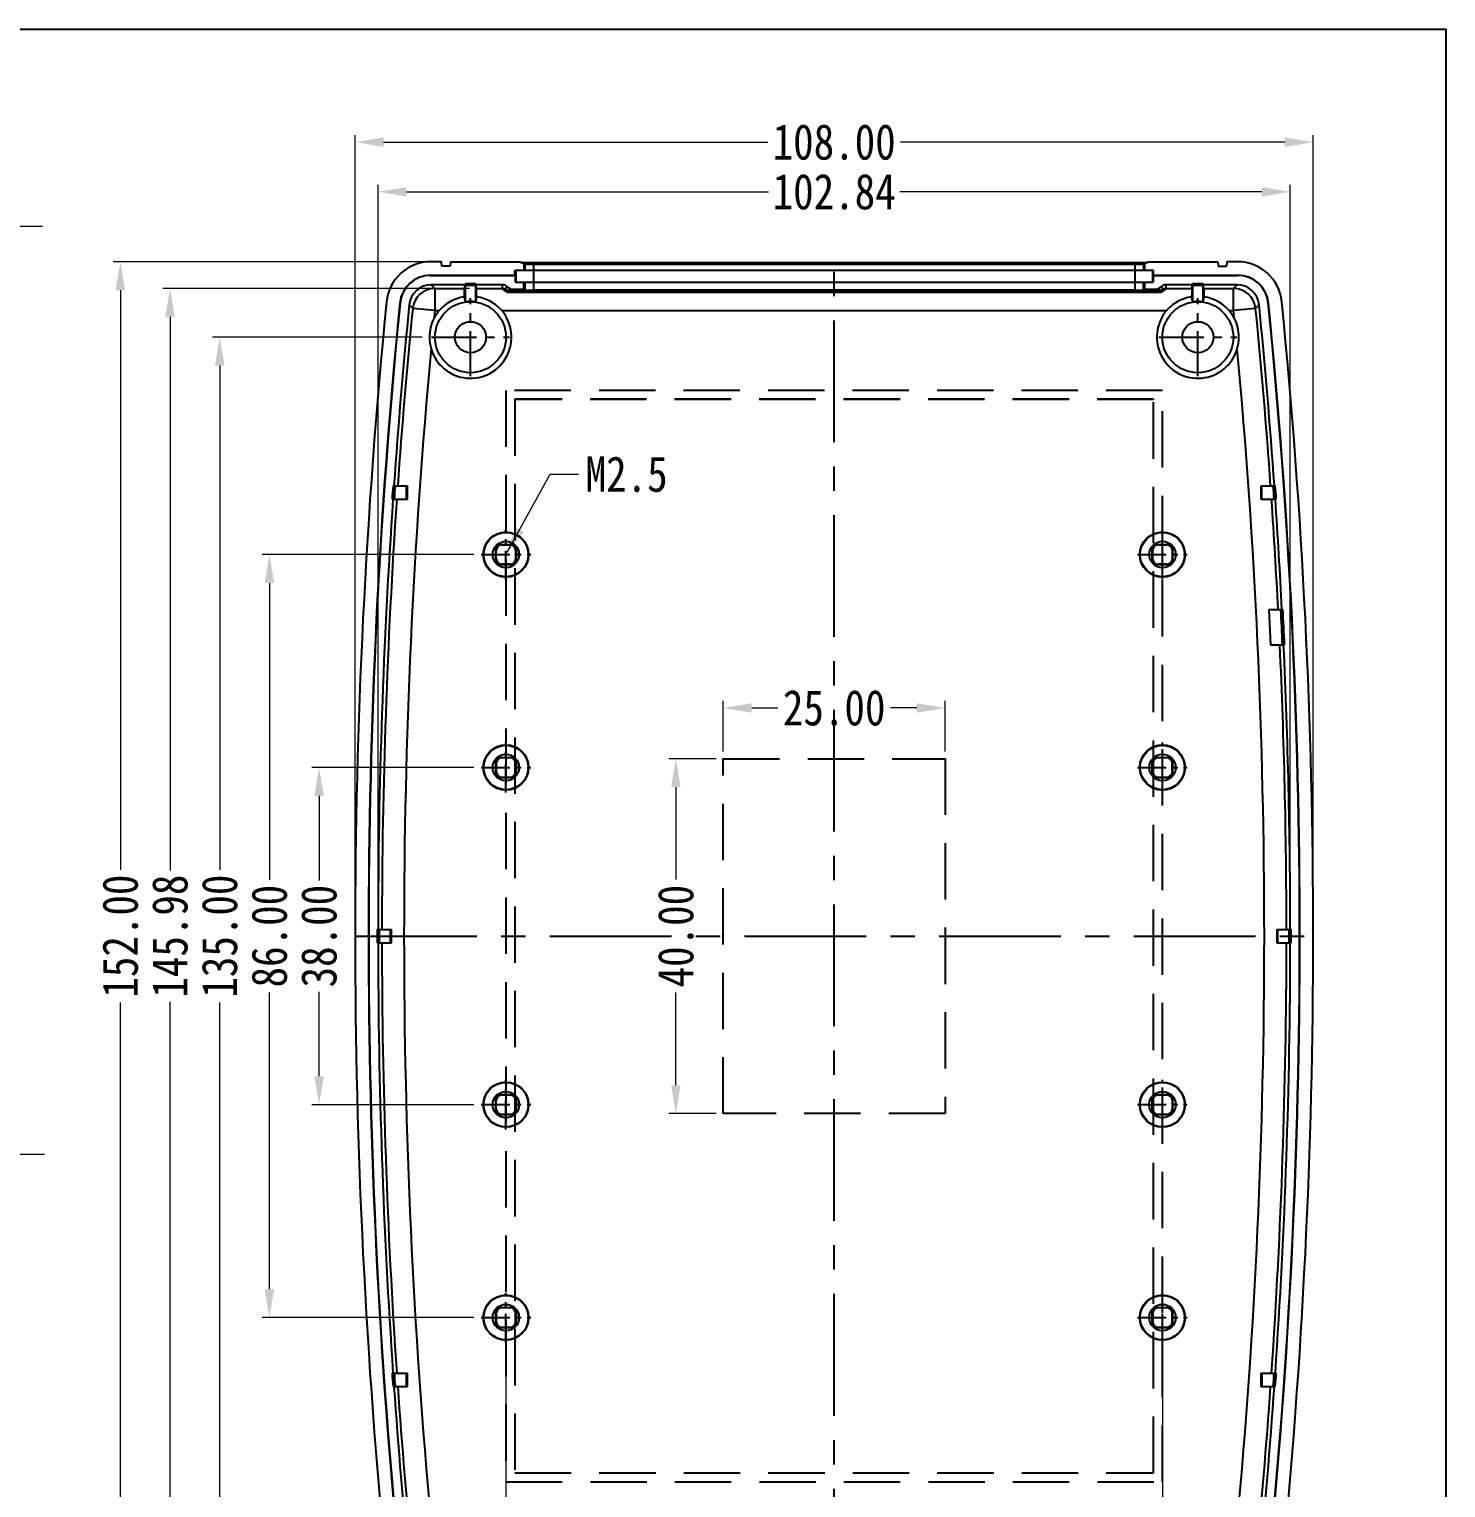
# Model space of a CAD drawing. Header units: millimetres. Extents: x -25 to 741, y -3272 to -3021.
# Drawn here: x 581 to 740.7, y -3185.2 to -3020.8 of the extents above; entities that cross this region are included whole.
import ezdxf

# ---------------------------------------------------------------- set-up
doc = ezdxf.new("R2010")
doc.units = ezdxf.units.MM
doc.linetypes.add('CENTER', pattern=[50.8, 31.75, -6.35, 6.35, -6.35])
doc.linetypes.add('HIDDEN', pattern=[9.525, 6.35, -3.175])
doc.layers.add('dim', color=3, linetype='Continuous', lineweight=9)
doc.styles.add('FFS', font='SIMFANG.TTF', dxfattribs={"width": 0.85})
doc.dimstyles.new('YanXiu', dxfattribs={"dimtxt": 2.5, "dimasz": 2.2, "dimexe": 1, "dimexo": 0.6, "dimgap": 0.66, "dimtad": 0, "dimzin": 1, "dimdsep": 46, "dimtxsty": 'FFS', "dimcen": 0, "dimclrd": 256, "dimclre": 131, "dimclrt": 42, "dimazin": 0, "dimtfac": 1, "dimtofl": 0, "dimtmove": 0, "dimatfit": 3, "dimfxl": 0, "dimlwd": 5, "dimlwe": 5, "dimarcsym": 0})

# ---------------------------------------------------------------- blocks, each defined once
blk = doc.blocks.new('*u4')
at = {"layer": 'Defpoints', "color": 2}
blk.add_lwpolyline([(-135.77, 94.94), (135.77, 94.94), (135.77, -94.94), (-135.77, -94.94)], close=True, dxfattribs=at)
blk = doc.blocks.new('*D34')
at = {"layer": 'Defpoints', "color": 0}
for p in [(96.57, 166.75), (91.22, 126.75), (96.57, 126.75)]:
    blk.add_point(p, dxfattribs=at)
at = {"layer": 'dim', "color": 131, "lineweight": 5}
for p, q in [((95.77, 166.75), (90.42, 166.75)), ((95.77, 126.75), (90.42, 126.75))]:
    blk.add_line(p, q, dxfattribs=at)
at = {"layer": 'dim', "lineweight": 5}
for p, q in [((91.22, 163.55), (91.22, 153.12)), ((91.22, 129.95), (91.22, 140.39))]:
    blk.add_line(p, q, dxfattribs=at)
at = {"layer": 'dim'}
for points in [[(90.68, 163.55), (91.75, 163.55), (91.22, 166.75)], [(90.68, 129.95), (91.75, 129.95), (91.22, 126.75)]]:
    blk.add_solid(points, dxfattribs=at)
at = {"layer": 'dim', "color": 42, "insert": (91.22, 146.75), "char_height": 4, "attachment_point": 5, "rotation": 90, "style": 'FFS'}
blk.add_mtext('40.00', dxfattribs=at)
blk = doc.blocks.new('*D35')
at = {"layer": 'Defpoints', "color": 0}
for p in [(121.57, 172.47), (96.57, 166.75), (121.57, 166.75)]:
    blk.add_point(p, dxfattribs=at)
at = {"layer": 'dim', "color": 131, "lineweight": 5}
for p, q in [((96.57, 167.55), (96.57, 173.27)), ((121.57, 167.55), (121.57, 173.27))]:
    blk.add_line(p, q, dxfattribs=at)
at = {"layer": 'dim', "lineweight": 5}
for p, q in [((99.77, 172.47), (102.71, 172.47)), ((118.37, 172.47), (115.43, 172.47))]:
    blk.add_line(p, q, dxfattribs=at)
at = {"layer": 'dim'}
for points in [[(99.77, 173.01), (99.77, 171.94), (96.57, 172.47)], [(118.37, 173.01), (118.37, 171.94), (121.57, 172.47)]]:
    blk.add_solid(points, dxfattribs=at)
at = {"layer": 'dim', "color": 42, "insert": (109.07, 172.47), "char_height": 4, "attachment_point": 5, "style": 'FFS'}
blk.add_mtext('25.00', dxfattribs=at)
blk = doc.blocks.new('*D26')
at = {"layer": 'Defpoints', "color": 0}
for p in [(69.26, 165.75), (51, 127.75), (69.26, 127.75)]:
    blk.add_point(p, dxfattribs=at)
at = {"layer": 'dim', "color": 131, "lineweight": 5}
for p, q in [((68.46, 165.75), (50.2, 165.75)), ((68.46, 127.75), (50.2, 127.75))]:
    blk.add_line(p, q, dxfattribs=at)
at = {"layer": 'dim', "lineweight": 5}
for p, q in [((51, 162.55), (51, 153.02)), ((51, 130.95), (51, 140.49))]:
    blk.add_line(p, q, dxfattribs=at)
at = {"layer": 'dim'}
for points in [[(50.47, 162.55), (51.54, 162.55), (51, 165.75)], [(50.47, 130.95), (51.54, 130.95), (51, 127.75)]]:
    blk.add_solid(points, dxfattribs=at)
at = {"layer": 'dim', "color": 42, "insert": (51, 146.75), "char_height": 4, "attachment_point": 5, "rotation": 90, "style": 'FFS'}
blk.add_mtext('38.00', dxfattribs=at)
blk = doc.blocks.new('*D27')
at = {"layer": 'Defpoints', "color": 0}
for p in [(69.26, 189.75), (45.4, 103.75), (69.26, 103.75)]:
    blk.add_point(p, dxfattribs=at)
at = {"layer": 'dim', "color": 131, "lineweight": 5}
for p, q in [((68.46, 189.75), (44.6, 189.75)), ((68.46, 103.75), (44.6, 103.75))]:
    blk.add_line(p, q, dxfattribs=at)
at = {"layer": 'dim', "lineweight": 5}
for p, q in [((45.4, 186.55), (45.4, 153.1)), ((45.4, 106.95), (45.4, 140.41))]:
    blk.add_line(p, q, dxfattribs=at)
at = {"layer": 'dim'}
for points in [[(44.87, 186.55), (45.94, 186.55), (45.4, 189.75)], [(44.87, 106.95), (45.94, 106.95), (45.4, 103.75)]]:
    blk.add_solid(points, dxfattribs=at)
at = {"layer": 'dim', "color": 42, "insert": (45.4, 146.75), "char_height": 4, "attachment_point": 5, "rotation": 90, "style": 'FFS'}
blk.add_mtext('86.00', dxfattribs=at)
blk = doc.blocks.new('*D28')
at = {"layer": 'Defpoints', "color": 0}
for p in [(63.44, 214.25), (39.8, 79.25), (63.67, 79.25)]:
    blk.add_point(p, dxfattribs=at)
at = {"layer": 'dim', "color": 131, "lineweight": 5}
for p, q in [((62.64, 214.25), (39, 214.25)), ((62.87, 79.25), (39, 79.25))]:
    blk.add_line(p, q, dxfattribs=at)
at = {"layer": 'dim', "lineweight": 5}
for p, q in [((39.8, 211.05), (39.8, 154.24)), ((39.8, 82.45), (39.8, 139.27))]:
    blk.add_line(p, q, dxfattribs=at)
at = {"layer": 'dim'}
for points in [[(39.27, 211.05), (40.34, 211.05), (39.8, 214.25)], [(39.27, 82.45), (40.34, 82.45), (39.8, 79.25)]]:
    blk.add_solid(points, dxfattribs=at)
at = {"layer": 'dim', "color": 42, "insert": (39.8, 146.75), "char_height": 4, "attachment_point": 5, "rotation": 90, "style": 'FFS'}
blk.add_mtext('135.00', dxfattribs=at)
blk = doc.blocks.new('*D7')
at = {"layer": 'Defpoints', "color": 0}
for p in [(68.75, 219.75), (34.2, 73.76), (68.75, 73.76)]:
    blk.add_point(p, dxfattribs=at)
at = {"layer": 'dim', "color": 131, "lineweight": 5}
for p, q in [((67.95, 219.75), (33.4, 219.75)), ((67.95, 73.76), (33.4, 73.76))]:
    blk.add_line(p, q, dxfattribs=at)
at = {"layer": 'dim', "lineweight": 5}
for p, q in [((34.2, 216.55), (34.2, 154.15)), ((34.2, 76.96), (34.2, 139.36))]:
    blk.add_line(p, q, dxfattribs=at)
at = {"layer": 'dim'}
for points in [[(33.67, 216.55), (34.74, 216.55), (34.2, 219.75)], [(33.67, 76.96), (34.74, 76.96), (34.2, 73.76)]]:
    blk.add_solid(points, dxfattribs=at)
at = {"layer": 'dim', "color": 42, "insert": (34.2, 146.75), "char_height": 4, "attachment_point": 5, "rotation": 90, "style": 'FFS'}
blk.add_mtext('145.98', dxfattribs=at)
blk = doc.blocks.new('*D29')
at = {"layer": 'Defpoints', "color": 0}
for p in [(64.82, 222.75), (28.6, 70.75), (64.82, 70.75)]:
    blk.add_point(p, dxfattribs=at)
at = {"layer": 'dim', "color": 131, "lineweight": 5}
for p, q in [((64.02, 222.75), (27.8, 222.75)), ((64.02, 70.75), (27.8, 70.75))]:
    blk.add_line(p, q, dxfattribs=at)
at = {"layer": 'dim', "lineweight": 5}
for p, q in [((28.6, 219.55), (28.6, 154.24)), ((28.6, 73.95), (28.6, 139.27))]:
    blk.add_line(p, q, dxfattribs=at)
at = {"layer": 'dim'}
for points in [[(28.07, 219.55), (29.14, 219.55), (28.6, 222.75)], [(28.07, 73.95), (29.14, 73.95), (28.6, 70.75)]]:
    blk.add_solid(points, dxfattribs=at)
at = {"layer": 'dim', "color": 42, "insert": (28.6, 146.75), "char_height": 4, "attachment_point": 5, "rotation": 90, "style": 'FFS'}
blk.add_mtext('152.00', dxfattribs=at)
blk = doc.blocks.new('*D30')
at = {"layer": 'Defpoints', "color": 0}
for p in [(72.07, 100.95), (146.07, 100.95), (146.07, 67.15)]:
    blk.add_point(p, dxfattribs=at)
at = {"layer": 'dim', "color": 131, "lineweight": 5}
for p, q in [((72.07, 100.15), (72.07, 66.35)), ((146.07, 100.15), (146.07, 66.35))]:
    blk.add_line(p, q, dxfattribs=at)
at = {"layer": 'dim', "lineweight": 5}
for p, q in [((75.27, 67.15), (102.73, 67.15)), ((142.87, 67.15), (115.41, 67.15))]:
    blk.add_line(p, q, dxfattribs=at)
at = {"layer": 'dim'}
for points in [[(75.27, 67.69), (75.27, 66.62), (72.07, 67.15)], [(142.87, 67.69), (142.87, 66.62), (146.07, 67.15)]]:
    blk.add_solid(points, dxfattribs=at)
at = {"layer": 'dim', "color": 42, "insert": (109.07, 67.15), "char_height": 4, "attachment_point": 5, "style": 'FFS'}
blk.add_mtext('74.00', dxfattribs=at)
blk = doc.blocks.new('*D8')
at = {"layer": 'Defpoints', "color": 0}
for p in [(6.44, 226.76), (6.44, 222.49), (13.44, 217.25)]:
    blk.add_point(p, dxfattribs=at)
at = {"layer": 'dim', "color": 131, "lineweight": 5}
for p, q in [((6.44, 223.28), (6.44, 227.56)), ((13.44, 218.05), (13.44, 227.56))]:
    blk.add_line(p, q, dxfattribs=at)
at = {"layer": 'dim', "lineweight": 5}
for p, q in [((3.24, 226.76), (0.04, 226.76)), ((16.64, 226.76), (19.84, 226.76))]:
    blk.add_line(p, q, dxfattribs=at)
at = {"layer": 'dim'}
for points in [[(3.24, 227.3), (3.24, 226.23), (6.44, 226.76)], [(16.64, 227.3), (16.64, 226.23), (13.44, 226.76)]]:
    blk.add_solid(points, dxfattribs=at)
at = {"layer": 'dim', "color": 42, "insert": (-5.13, 226.76), "char_height": 4, "attachment_point": 5, "style": 'FFS'}
blk.add_mtext('7.00', dxfattribs=at)
blk = doc.blocks.new('*D18')
at = {"layer": 'Defpoints', "color": 0}
for p in [(163.07, 236.24), (55.07, 146.75), (163.07, 146.75)]:
    blk.add_point(p, dxfattribs=at)
at = {"layer": 'dim', "color": 131, "lineweight": 5}
for p, q in [((55.07, 147.55), (55.07, 237.04)), ((163.07, 147.55), (163.07, 237.04))]:
    blk.add_line(p, q, dxfattribs=at)
at = {"layer": 'dim', "lineweight": 5}
for p, q in [((58.27, 236.24), (101.59, 236.24)), ((159.87, 236.24), (116.55, 236.24))]:
    blk.add_line(p, q, dxfattribs=at)
at = {"layer": 'dim'}
for points in [[(58.27, 236.77), (58.27, 235.7), (55.07, 236.24)], [(159.87, 236.77), (159.87, 235.7), (163.07, 236.24)]]:
    blk.add_solid(points, dxfattribs=at)
at = {"layer": 'dim', "color": 42, "insert": (109.07, 236.24), "char_height": 4, "attachment_point": 5, "style": 'FFS'}
blk.add_mtext('108.00', dxfattribs=at)
blk = doc.blocks.new('*D19')
at = {"layer": 'Defpoints', "color": 0}
for p in [(160.49, 230.64), (57.65, 146), (160.49, 146)]:
    blk.add_point(p, dxfattribs=at)
at = {"layer": 'dim', "color": 131, "lineweight": 5}
for p, q in [((57.65, 146.8), (57.65, 231.44)), ((160.49, 146.8), (160.49, 231.44))]:
    blk.add_line(p, q, dxfattribs=at)
at = {"layer": 'dim', "lineweight": 5}
for p, q in [((60.85, 230.64), (101.66, 230.64)), ((157.29, 230.64), (116.48, 230.64))]:
    blk.add_line(p, q, dxfattribs=at)
at = {"layer": 'dim'}
for points in [[(60.85, 231.17), (60.85, 230.1), (57.65, 230.64)], [(157.29, 231.17), (157.29, 230.1), (160.49, 230.64)]]:
    blk.add_solid(points, dxfattribs=at)
at = {"layer": 'dim', "color": 42, "insert": (109.07, 230.64), "char_height": 4, "attachment_point": 5, "style": 'FFS'}
blk.add_mtext('102.84', dxfattribs=at)
blk = doc.blocks.new('*D23')
at = {"layer": 'Defpoints', "color": 0}
for p in [(10.94, 122.17), (13.64, 120), (10.94, 105.67)]:
    blk.add_point(p, dxfattribs=at)
at = {"layer": 'dim', "lineweight": 5}
for p, q in [((7.74, 122.17), (4.54, 122.17)), ((16.84, 122.17), (20.04, 122.17))]:
    blk.add_line(p, q, dxfattribs=at)
at = {"layer": 'dim', "color": 131, "lineweight": 5}
for p, q in [((10.94, 106.47), (10.94, 122.97)), ((13.64, 120.8), (13.64, 122.97))]:
    blk.add_line(p, q, dxfattribs=at)
at = {"layer": 'dim'}
for points in [[(7.74, 122.7), (7.74, 121.64), (10.94, 122.17)], [(16.84, 122.7), (16.84, 121.64), (13.64, 122.17)]]:
    blk.add_solid(points, dxfattribs=at)
at = {"layer": 'dim', "color": 42, "insert": (-0.65, 122.17), "char_height": 4, "attachment_point": 5, "style": 'FFS'}
blk.add_mtext('2.70', dxfattribs=at)
blk = doc.blocks.new('u124')
at = {"color": 7}
for p, q in [((64.819, 222.755), (63.577, 222.755)), ((64.846, 222.254), (64.819, 222.755)), ((65.793, 222.254), (64.846, 222.254)), ((65.819, 222.755), (65.793, 222.254)), ((65.819, 222.755), (73.53, 222.755)), ((74.07, 222.526), (73.53, 222.755)), ((74.07, 222.526), (74.07, 221.755)), ((74.183, 222.498), (74.183, 221.755)), ((75.183, 222.685), (142.955, 222.685)), ((75.183, 222.685), (75.183, 220.455)), ((75.183, 222.485), (142.955, 222.485)), ((142.955, 222.685), (142.955, 220.455)), ((143.955, 222.498), (143.955, 221.755)), ((144.609, 222.755), (144.069, 222.526)), ((144.069, 222.526), (144.069, 221.755)), ((144.609, 222.755), (152.319, 222.755)), ((152.319, 222.755), (152.346, 222.254)), ((152.346, 222.254), (153.293, 222.254)), ((153.319, 222.755), (153.293, 222.254)), ((154.561, 222.755), (153.319, 222.755)), ((63.584, 221.252), (73.07, 221.252)), ((63.584, 221.252), (63.584, 221.225)), ((63.584, 221.225), (73.096, 221.225)), ((145.069, 221.755), (73.07, 221.755)), ((73.07, 221.252), (73.07, 221.755)), ((73.07, 221.252), (73.096, 221.225)), ((73.096, 221.225), (73.096, 220.455)), ((73.096, 220.455), (145.043, 220.455)), ((73.184, 221.755), (73.184, 220.455)), ((74.096, 219.655), (74.096, 220.455)), ((74.183, 220.455), (74.183, 219.567)), ((75.183, 220.455), (75.183, 219.55)), ((142.955, 220.455), (142.955, 219.55)), ((143.955, 219.567), (143.955, 220.455)), ((144.043, 220.455), (144.043, 219.655)), ((144.955, 221.755), (144.955, 220.455)), ((145.069, 221.252), (145.043, 221.225)), ((145.043, 221.225), (154.555, 221.225)), ((145.043, 221.225), (145.043, 220.455)), ((145.069, 221.252), (145.069, 221.755)), ((145.069, 221.252), (154.555, 221.252)), ((154.555, 221.252), (154.555, 221.225)), ((67.456, 220.173), (63.655, 220.173)), ((63.655, 220.173), (64.041, 219.747)), ((64.041, 219.747), (67.385, 219.747)), ((64.041, 219.747), (64.041, 217.25)), ((67.369, 218.802), (67.465, 218.236)), ((67.385, 219.747), (67.456, 220.173)), ((68.682, 220.286), (67.456, 220.286)), ((67.462, 220.249), (67.456, 220.286)), ((67.456, 220.286), (67.456, 220.173)), ((68.676, 220.249), (67.462, 220.249)), ((67.465, 220.084), (67.462, 220.249)), ((68.674, 220.084), (67.465, 220.084)), ((67.465, 220.084), (67.465, 218.236)), ((68.676, 220.249), (68.674, 220.084)), ((68.674, 218.236), (68.674, 220.084)), ((68.674, 218.236), (68.769, 218.802)), ((68.676, 220.249), (68.682, 220.286)), ((68.682, 220.173), (68.682, 220.286)), ((71.725, 220.173), (68.682, 220.173)), ((68.753, 219.747), (68.682, 220.173)), ((68.753, 219.747), (71.702, 219.747)), ((72.156, 219.334), (145.983, 219.334)), ((72.403, 219.501), (145.735, 219.501)), ((72.904, 219.655), (74.096, 219.655)), ((74.096, 219.655), (74.183, 219.567)), ((142.955, 219.55), (75.183, 219.55)), ((144.043, 219.655), (143.955, 219.567)), ((144.043, 219.655), (145.235, 219.655)), ((149.456, 220.173), (146.413, 220.173)), ((146.436, 219.747), (149.385, 219.747)), ((149.369, 218.802), (149.465, 218.236)), ((149.385, 219.747), (149.456, 220.173)), ((150.682, 220.286), (149.456, 220.286)), ((149.462, 220.249), (149.456, 220.286)), ((149.456, 220.286), (149.456, 220.173)), ((150.676, 220.249), (149.462, 220.249)), ((149.465, 220.084), (149.462, 220.249)), ((150.674, 220.084), (149.465, 220.084)), ((149.465, 220.084), (149.465, 218.236)), ((150.676, 220.249), (150.674, 220.084)), ((150.674, 218.236), (150.674, 220.084)), ((150.674, 218.236), (150.769, 218.802)), ((150.676, 220.249), (150.682, 220.286)), ((150.682, 220.173), (150.682, 220.286)), ((154.484, 220.173), (150.682, 220.173)), ((150.753, 219.747), (150.682, 220.173)), ((150.753, 219.747), (154.098, 219.747)), ((154.484, 220.173), (154.098, 219.747)), ((154.098, 217.25), (154.098, 219.747)), ((60.104, 218.1), (60.13, 218.098)), ((61.17, 217.923), (61.556, 217.495)), ((64.041, 217.25), (61.556, 217.495)), ((64.043, 217.25), (64.54, 217.25)), ((71.599, 217.25), (146.54, 217.25)), ((153.599, 217.25), (154.098, 217.25)), ((156.582, 217.495), (154.098, 217.25)), ((156.968, 217.923), (156.582, 217.495)), ((158.035, 218.1), (158.009, 218.098)), ((59.338, 197.505), (60.97, 197.505)), ((60.869, 196.005), (60.869, 197.505)), ((60.971, 196.005), (60.97, 197.505)), ((157.168, 197.505), (157.168, 196.005)), ((157.168, 197.505), (158.8, 197.505)), ((157.269, 196.005), (157.269, 197.505)), ((59.234, 196.005), (60.971, 196.005)), ((157.168, 196.005), (158.904, 196.005)), ((71.521, 190.903), (71.576, 190.848)), ((71.576, 190.848), (72.563, 190.848)), ((72.617, 190.903), (72.563, 190.848)), ((145.521, 190.903), (145.576, 190.848)), ((145.576, 190.848), (146.563, 190.848)), ((146.617, 190.903), (146.563, 190.848)), ((70.577, 189.755), (70.922, 189.755)), ((70.921, 190.303), (70.976, 190.248)), ((70.921, 189.207), (70.976, 189.262)), ((70.976, 189.262), (70.976, 190.248)), ((73.217, 190.303), (73.163, 190.248)), ((73.163, 190.248), (73.163, 189.262)), ((73.217, 189.207), (73.163, 189.262)), ((73.562, 189.755), (73.216, 189.755)), ((144.577, 189.755), (144.922, 189.755)), ((144.921, 190.303), (144.976, 190.248)), ((144.921, 189.207), (144.976, 189.262)), ((144.976, 189.262), (144.976, 190.248)), ((147.217, 190.303), (147.163, 190.248)), ((147.163, 190.248), (147.163, 189.262)), ((147.217, 189.207), (147.163, 189.262)), ((147.562, 189.755), (147.216, 189.755)), ((71.521, 188.607), (71.576, 188.662)), ((72.563, 188.662), (71.576, 188.662)), ((72.617, 188.607), (72.563, 188.662)), ((145.521, 188.607), (145.576, 188.662)), ((146.563, 188.662), (145.576, 188.662)), ((146.617, 188.607), (146.563, 188.662)), ((158.069, 183.581), (158.263, 179.581)), ((158.069, 183.581), (159.647, 183.581)), ((158.263, 179.581), (159.84, 179.581)), ((70.921, 166.303), (70.976, 166.248)), ((70.976, 166.248), (70.976, 165.262)), ((71.521, 166.903), (71.576, 166.848)), ((72.563, 166.848), (71.576, 166.848)), ((72.617, 166.903), (72.563, 166.848)), ((73.217, 166.303), (73.163, 166.248)), ((73.163, 165.262), (73.163, 166.248)), ((144.921, 166.303), (144.976, 166.248)), ((144.976, 166.248), (144.976, 165.262)), ((145.521, 166.903), (145.576, 166.848)), ((146.563, 166.848), (145.576, 166.848)), ((146.617, 166.903), (146.563, 166.848)), ((147.217, 166.303), (147.163, 166.248)), ((147.163, 165.262), (147.163, 166.248)), ((70.577, 165.755), (70.922, 165.755)), ((70.921, 165.207), (70.976, 165.262)), ((71.521, 164.607), (71.576, 164.662)), ((71.576, 164.662), (72.563, 164.662)), ((72.617, 164.607), (72.563, 164.662)), ((73.217, 165.207), (73.163, 165.262)), ((73.562, 165.755), (73.216, 165.755)), ((144.577, 165.755), (144.922, 165.755)), ((144.921, 165.207), (144.976, 165.262)), ((145.521, 164.607), (145.576, 164.662)), ((145.576, 164.662), (146.563, 164.662)), ((146.617, 164.607), (146.563, 164.662)), ((147.217, 165.207), (147.163, 165.262)), ((147.562, 165.755), (147.216, 165.755)), ((57.552, 147.505), (59.17, 147.505)), ((59.069, 146.005), (59.069, 147.505)), ((59.17, 146.005), (59.17, 147.505)), ((158.968, 147.505), (158.968, 146.005)), ((158.968, 147.505), (160.587, 147.505)), ((159.069, 146.005), (159.069, 147.505)), ((57.552, 146.005), (59.17, 146.005)), ((158.968, 146.005), (160.587, 146.005)), ((70.921, 128.303), (70.976, 128.248)), ((70.976, 127.262), (70.976, 128.248)), ((71.521, 128.903), (71.576, 128.848)), ((71.576, 128.848), (72.563, 128.848)), ((72.617, 128.903), (72.563, 128.848)), ((73.217, 128.303), (73.163, 128.248)), ((73.163, 128.248), (73.163, 127.262)), ((144.921, 128.303), (144.976, 128.248)), ((144.976, 127.262), (144.976, 128.248)), ((145.521, 128.903), (145.576, 128.848)), ((145.576, 128.848), (146.563, 128.848)), ((146.617, 128.903), (146.563, 128.848)), ((147.217, 128.303), (147.163, 128.248)), ((147.163, 128.248), (147.163, 127.262)), ((70.577, 127.755), (70.922, 127.755)), ((70.921, 127.207), (70.976, 127.262)), ((71.521, 126.607), (71.576, 126.662)), ((72.563, 126.662), (71.576, 126.662)), ((72.617, 126.607), (72.563, 126.662)), ((73.217, 127.207), (73.163, 127.262)), ((73.562, 127.755), (73.216, 127.755)), ((144.577, 127.755), (144.922, 127.755)), ((144.921, 127.207), (144.976, 127.262)), ((145.521, 126.607), (145.576, 126.662)), ((146.563, 126.662), (145.576, 126.662)), ((146.617, 126.607), (146.563, 126.662)), ((147.217, 127.207), (147.163, 127.262)), ((147.562, 127.755), (147.216, 127.755)), ((70.577, 103.755), (70.922, 103.755)), ((70.921, 104.303), (70.976, 104.248)), ((70.976, 104.248), (70.976, 103.262)), ((71.521, 104.903), (71.576, 104.848)), ((72.563, 104.848), (71.576, 104.848)), ((72.617, 104.903), (72.563, 104.848)), ((73.217, 104.303), (73.163, 104.248)), ((73.163, 103.262), (73.163, 104.248)), ((73.562, 103.755), (73.216, 103.755)), ((144.577, 103.755), (144.922, 103.755)), ((144.921, 104.303), (144.976, 104.248)), ((144.976, 104.248), (144.976, 103.262)), ((145.521, 104.903), (145.576, 104.848)), ((146.563, 104.848), (145.576, 104.848)), ((146.617, 104.903), (146.563, 104.848)), ((147.217, 104.303), (147.163, 104.248)), ((147.163, 103.262), (147.163, 104.248)), ((147.562, 103.755), (147.216, 103.755)), ((70.921, 103.207), (70.976, 103.262)), ((71.521, 102.607), (71.576, 102.662)), ((71.576, 102.662), (72.563, 102.662)), ((72.617, 102.607), (72.563, 102.662)), ((73.217, 103.207), (73.163, 103.262)), ((144.921, 103.207), (144.976, 103.262)), ((145.521, 102.607), (145.576, 102.662)), ((145.576, 102.662), (146.563, 102.662)), ((146.617, 102.607), (146.563, 102.662)), ((147.217, 103.207), (147.163, 103.262)), ((59.234, 97.505), (60.971, 97.505)), ((60.869, 96.005), (60.869, 97.505)), ((60.97, 96.005), (60.971, 97.505)), ((157.168, 97.505), (157.168, 96.005)), ((157.168, 97.505), (158.904, 97.505)), ((157.269, 97.505), (157.269, 96.005)), ((59.338, 96.005), (60.97, 96.005)), ((157.168, 96.005), (158.8, 96.005))]:
    blk.add_line(p, q, dxfattribs=at)
at = {"color": 1, "linetype": 'CENTER', "ltscale": 0.432}
for p, q in [((109.069, 70.755), (109.069, 222.755)), ((55.069, 146.755), (163.069, 146.755))]:
    blk.add_line(p, q, dxfattribs=at)
at = {"color": 1, "linetype": 'CENTER', "ltscale": 0.16}
for p, q in [((68.069, 209.855), (68.069, 218.655)), ((150.069, 209.855), (150.069, 218.655)), ((63.669, 214.255), (72.469, 214.255)), ((145.669, 214.255), (154.469, 214.255))]:
    blk.add_line(p, q, dxfattribs=at)
at = {"color": 3, "linetype": 'HIDDEN'}
for p, q in [((146.069, 208.255), (72.069, 208.255)), ((72.069, 208.255), (72.069, 85.255)), ((145.069, 207.255), (73.069, 207.255)), ((73.069, 207.255), (73.082, 207.243)), ((73.069, 207.255), (73.069, 86.255)), ((145.057, 207.243), (73.082, 207.243)), ((73.082, 207.243), (73.082, 86.267)), ((145.069, 207.255), (145.057, 207.243)), ((145.057, 86.267), (145.057, 207.243)), ((145.069, 86.255), (145.069, 207.255)), ((146.069, 85.255), (146.069, 208.255)), ((96.569, 126.755), (96.569, 166.755)), ((96.573, 166.751), (121.566, 166.751)), ((121.569, 166.755), (121.569, 126.755)), ((121.569, 126.755), (96.569, 126.755)), ((73.069, 86.255), (73.082, 86.267)), ((73.069, 86.255), (145.069, 86.255)), ((73.082, 86.267), (145.057, 86.267)), ((145.069, 86.255), (145.057, 86.267)), ((72.069, 85.255), (146.069, 85.255))]:
    blk.add_line(p, q, dxfattribs=at)
at = {"color": 1, "linetype": 'CENTER', "ltscale": 0.102094}
for p, q in [((72.069, 186.947), (72.069, 192.563)), ((146.069, 186.947), (146.069, 192.563)), ((69.262, 189.755), (74.877, 189.755)), ((143.262, 189.755), (148.877, 189.755)), ((72.069, 162.947), (72.069, 168.563)), ((146.069, 162.947), (146.069, 168.563)), ((69.262, 165.755), (74.877, 165.755)), ((143.262, 165.755), (148.877, 165.755)), ((72.069, 124.947), (72.069, 130.563)), ((146.069, 124.947), (146.069, 130.563)), ((69.262, 127.755), (74.877, 127.755)), ((143.262, 127.755), (148.877, 127.755)), ((72.069, 100.947), (72.069, 106.563)), ((146.069, 100.947), (146.069, 106.563)), ((69.262, 103.755), (74.877, 103.755)), ((143.262, 103.755), (148.877, 103.755))]:
    blk.add_line(p, q, dxfattribs=at)
at = {"color": 7}
for centre, radius in [((68.069, 214.255), 4), ((150.069, 214.255), 4), ((68.069, 214.255), 1.75), ((150.069, 214.255), 1.75), ((72.069, 189.755), 2.552), ((72.069, 189.755), 2.5), ((72.069, 189.755), 1.493), ((146.069, 189.755), 2.552), ((146.069, 189.755), 2.5), ((146.069, 189.755), 1.493), ((72.069, 165.755), 2.552), ((72.069, 165.755), 2.5), ((146.069, 165.755), 2.552), ((146.069, 165.755), 2.5), ((72.069, 165.755), 1.493), ((146.069, 165.755), 1.493), ((72.069, 127.755), 2.552), ((72.069, 127.755), 2.5), ((146.069, 127.755), 2.552), ((146.069, 127.755), 2.5), ((72.069, 127.755), 1.493), ((146.069, 127.755), 1.493), ((72.069, 103.755), 2.552), ((72.069, 103.755), 2.5), ((72.069, 103.755), 1.493), ((146.069, 103.755), 2.552), ((146.069, 103.755), 2.5), ((146.069, 103.755), 1.493)]:
    blk.add_circle(centre, radius, dxfattribs=at)
for centre, radius, start, end in [((63.575, 217.764), 4.991, 89.97596, 174.35645), ((154.564, 217.764), 4.991, 5.64355, 90.02404), ((63.583, 217.756), 3.495, 89.98405, 174.34885), ((63.583, 217.756), 3.47, 89.98782, 174.34352), ((154.556, 217.756), 3.495, 5.65115, 90.01594), ((154.556, 217.756), 3.47, 5.65415, 90.01217), ((63.654, 217.677), 2.495, 89.97677, 174.36181), ((64.048, 217.242), 2.505, 90.16536, 174.204), ((71.703, 219.146), 0.6, 58.7134, 90.03222), ((71.725, 219.574), 0.599, 42.54176, 89.99638), ((72.536, 220.512), 0.999, 238.55093, 269.94513), ((72.337, 220.478), 0.994, 253.54596, 267.93102), ((72.904, 220.656), 1.001, 222.56137, 270.00759), ((145.235, 220.655), 1, 269.98529, 317.44524), ((145.603, 220.512), 0.999, 270.05461, 301.44856), ((145.798, 220.5), 1.016, 272.23747, 286.31699), ((146.413, 219.574), 0.599, 90.0009, 137.46183), ((146.436, 219.146), 0.6, 89.96922, 121.2872), ((154.091, 217.242), 2.505, 5.796, 89.83464), ((154.485, 217.677), 2.495, 5.63819, 90.02323), ((779.069, 146.755), 724, 174.332411, 185.667589), ((779.069, 146.755), 722.497, 174.332906, 185.667094), ((779.069, 146.755), 722.47, 174.332898, 185.66709), ((779.069, 146.755), 721.418, 174.33858, 175.966049), ((779.069, 146.755), 720.992, 174.369358, 175.963661), ((68.069, 214.255), 4.629, 196.42972, 40.32181), ((779.069, 146.755), 718.495, 174.36934, 174.439383), ((68.069, 214.255), 4.629, 139.67819, 152.72385), ((68.069, 214.255), 4.026, 81.36684, 98.63316), ((150.069, 214.255), 4.629, 139.67819, 343.57028), ((150.069, 214.255), 4.026, 81.36684, 98.63316), ((150.069, 214.255), 4.629, 27.27615, 40.32181), ((-560.931, 146.755), 718.495, 5.560617, 5.630643), ((-560.931, 146.755), 720.992, 4.036339, 5.630642), ((-560.931, 146.755), 721.418, 4.033951, 5.66142), ((-560.931, 146.755), 722.47, 354.332898, 5.66709), ((-560.931, 146.755), 722.497, 354.332906, 5.667094), ((-560.931, 146.755), 724, 354.332411, 5.667589), ((68.081, 214.255), 4.64, 152.78781, 179.99683), ((150.058, 214.255), 4.639, 0.00522, 27.21583), ((68.062, 214.25), 4.62, 179.94263, 196.40096), ((150.077, 214.25), 4.62, 343.59906, 0.05735), ((779.069, 146.755), 718.495, 174.71418, 185.28582), ((-560.931, 146.755), 718.495, 354.71418, 5.28582), ((779.069, 146.755), 721.518, 175.966609, 176.086011), ((779.069, 146.755), 721.454, 175.966253, 176.085666), ((779.44, 146.729), 721.661, 175.96536, 176.084738), ((-561.244, 146.733), 721.603, 3.915257, 4.034645), ((-560.931, 146.755), 721.454, 3.914334, 4.033747), ((-560.931, 146.755), 721.518, 3.913989, 4.033391), ((779.069, 146.755), 721.418, 176.085468, 179.940434), ((779.069, 146.755), 720.992, 176.083151, 179.940399), ((-560.931, 146.755), 720.992, 2.927752, 3.916849), ((-560.931, 146.755), 721.418, 2.926021, 3.914532), ((71.518, 190.306), 0.597, 89.71181, 180.28838), ((72.069, 328.061), 137.159, 269.77106, 270.22898), ((72.62, 190.306), 0.597, 359.71152, 90.28829), ((145.518, 190.306), 0.597, 89.71181, 180.28838), ((146.069, 328.061), 137.159, 269.77106, 270.22898), ((146.62, 190.306), 0.597, 359.71152, 90.28829), ((-74.009, 189.738), 144.931, 0.00654, 0.22322), ((-74.336, 189.772), 145.258, 359.77702, 359.99322), ((71.518, 189.204), 0.597, 179.71005, 270.28976), ((72.62, 189.204), 0.597, 269.70997, 0.29023), ((218.475, 189.738), 145.258, 179.77702, 179.99322), ((218.148, 189.771), 144.932, 180.00654, 180.22322), ((-0.009, 189.738), 144.932, 0.00654, 0.22322), ((-0.336, 189.772), 145.258, 359.77702, 359.99322), ((145.518, 189.204), 0.597, 179.71005, 270.28976), ((146.62, 189.204), 0.597, 269.70997, 0.29023), ((292.475, 189.738), 145.258, 179.77702, 179.99322), ((292.148, 189.771), 144.931, 180.00654, 180.22322), ((72.069, 51.448), 137.159, 89.77106, 90.22898), ((146.069, 51.448), 137.159, 89.77106, 90.22898), ((-560.931, 146.755), 721.289, 2.608431, 2.926544), ((-560.931, 146.755), 721.454, 2.607834, 2.925874), ((-560.931, 146.755), 721.518, 2.607604, 2.925616), ((-560.931, 146.755), 720.992, 0.059601, 2.609508), ((-560.931, 146.755), 721.418, 0.059566, 2.607966), ((71.518, 166.306), 0.597, 89.71181, 180.28838), ((-74.009, 165.738), 144.931, 0.00654, 0.22322), ((72.069, 304.061), 137.159, 269.77106, 270.22898), ((72.62, 166.306), 0.597, 359.71152, 90.28829), ((218.475, 165.738), 145.258, 179.77702, 179.99322), ((145.518, 166.306), 0.597, 89.71181, 180.28838), ((-0.009, 165.738), 144.932, 0.00654, 0.22322), ((146.069, 304.061), 137.159, 269.77106, 270.22898), ((146.62, 166.306), 0.597, 359.71152, 90.28829), ((292.475, 165.738), 145.258, 179.77702, 179.99322), ((-74.336, 165.772), 145.258, 359.77702, 359.99322), ((71.518, 165.204), 0.597, 179.71005, 270.28976), ((72.069, 27.448), 137.159, 89.77106, 90.22898), ((72.62, 165.204), 0.597, 269.70997, 0.29023), ((218.148, 165.771), 144.931, 180.00654, 180.22322), ((-0.336, 165.772), 145.258, 359.77702, 359.99322), ((145.518, 165.204), 0.597, 179.71005, 270.28976), ((146.069, 27.448), 137.159, 89.77106, 90.22898), ((146.62, 165.204), 0.597, 269.70997, 0.29023), ((292.148, 165.771), 144.931, 180.00654, 180.22322), ((779.069, 146.755), 721.518, 179.940442, 180.059558), ((779.069, 146.755), 721.454, 179.940437, 180.059563), ((793.379, 146.755), 735.599, 179.941582, 180.058418), ((-575.229, 146.755), 735.587, 359.941582, 0.058418), ((-560.931, 146.755), 721.454, 359.940437, 0.059563), ((-560.931, 146.755), 721.518, 359.940442, 0.059558), ((779.069, 146.755), 721.418, 180.059566, 183.914532), ((779.069, 146.755), 720.992, 180.059601, 183.916849), ((-560.931, 146.755), 720.992, 356.083151, 359.940399), ((-560.931, 146.755), 721.418, 356.085468, 359.940434), ((71.518, 128.306), 0.597, 89.71181, 180.28838), ((-74.009, 127.738), 144.932, 0.00654, 0.22322), ((72.069, 266.061), 137.159, 269.77106, 270.22898), ((72.62, 128.306), 0.597, 359.71152, 90.28829), ((218.475, 127.738), 145.258, 179.77702, 179.99322), ((145.518, 128.306), 0.597, 89.71181, 180.28838), ((-0.009, 127.738), 144.931, 0.00654, 0.22322), ((146.069, 266.061), 137.159, 269.77106, 270.22898), ((146.62, 128.306), 0.597, 359.71152, 90.28829), ((292.475, 127.738), 145.258, 179.77702, 179.99322), ((-74.336, 127.772), 145.258, 359.77702, 359.99322), ((71.518, 127.204), 0.597, 179.71005, 270.28976), ((72.069, -10.552), 137.159, 89.77106, 90.22898), ((72.62, 127.204), 0.597, 269.70997, 0.29023), ((218.148, 127.771), 144.932, 180.00654, 180.22322), ((-0.336, 127.772), 145.258, 359.77702, 359.99322), ((145.518, 127.204), 0.597, 179.71005, 270.28976), ((146.069, -10.552), 137.159, 89.77106, 90.22898), ((146.62, 127.204), 0.597, 269.70997, 0.29023), ((292.148, 127.771), 144.932, 180.00654, 180.22322), ((71.518, 104.306), 0.597, 89.71181, 180.28838), ((-74.009, 103.738), 144.931, 0.00654, 0.22322), ((-74.336, 103.772), 145.258, 359.77702, 359.99322), ((72.069, 242.061), 137.159, 269.77106, 270.22898), ((72.62, 104.306), 0.597, 359.71152, 90.28829), ((218.475, 103.738), 145.258, 179.77702, 179.99322), ((218.148, 103.771), 144.932, 180.00654, 180.22322), ((145.518, 104.306), 0.597, 89.71181, 180.28838), ((-0.009, 103.738), 144.932, 0.00654, 0.22322), ((-0.336, 103.772), 145.258, 359.77702, 359.99322), ((146.069, 242.061), 137.159, 269.77106, 270.22898), ((146.62, 104.306), 0.597, 359.71152, 90.28829), ((292.475, 103.738), 145.258, 179.77702, 179.99322), ((292.148, 103.771), 144.931, 180.00654, 180.22322), ((71.518, 103.204), 0.597, 179.71005, 270.28976), ((72.069, -34.552), 137.159, 89.77106, 90.22898), ((72.62, 103.204), 0.597, 269.70997, 0.29023), ((145.518, 103.204), 0.597, 179.71005, 270.28976), ((146.069, -34.552), 137.159, 89.77106, 90.22898), ((146.62, 103.204), 0.597, 269.70997, 0.29023), ((779.069, 146.755), 721.518, 183.913989, 184.033391), ((779.069, 146.755), 721.454, 183.914334, 184.033747), ((779.567, 146.79), 721.789, 183.915272, 184.03463), ((-561.5, 146.795), 721.86, 355.965376, 356.084722), ((-560.931, 146.755), 721.454, 355.966253, 356.085666), ((-560.931, 146.755), 721.518, 355.966609, 356.086011), ((779.069, 146.755), 721.418, 184.033951, 185.66142), ((779.069, 146.755), 720.992, 184.036339, 185.630642), ((-560.931, 146.755), 720.992, 354.369358, 355.963661), ((-560.931, 146.755), 721.418, 354.33858, 355.966049)]:
    blk.add_arc(centre, radius, start, end, dxfattribs=at)
for centre, major_axis, ratio, start_param, end_param in [((67.386, 217.25), (0, 2.5), 0.0087269, 0.0523599, 0.9011525), ((68.752, 217.25), (0, 2.5), 0.0087269, -0.9011525, -0.0523599), ((75.183, 219.568), (1, 0), 0.0174551, -3.1241394, -1.5707963), ((142.955, 219.568), (1, 0), 0.0174551, -1.5707963, -0.0174533), ((149.386, 217.25), (0, 2.5), 0.0087269, 0.0523599, 0.9011525), ((150.752, 217.25), (0, 2.5), 0.0087269, -0.9011525, -0.0523599), ((71.576, 190.248), (0.424, -0.424), 0.9999239, 2.3562326, 3.9269527), ((72.563, 190.248), (0.424, 0.424), 0.9999239, -0.7853601, 0.7853601), ((145.576, 190.248), (0.424, -0.424), 0.9999239, 2.3562326, 3.9269527), ((146.563, 190.248), (0.424, 0.424), 0.9999239, -0.7853601, 0.7853601), ((71.576, 189.262), (0.424, 0.424), 0.9999239, -3.9269527, -2.3562326), ((72.563, 189.262), (0.424, -0.424), 0.9999239, -0.7853601, 0.7853601), ((145.576, 189.262), (0.424, 0.424), 0.9999239, -3.9269527, -2.3562326), ((146.563, 189.262), (0.424, -0.424), 0.9999239, -0.7853601, 0.7853601), ((71.576, 166.248), (0.424, -0.424), 0.9999239, 2.3562326, 3.9269527), ((72.563, 166.248), (0.424, 0.424), 0.9999239, -0.7853601, 0.7853601), ((145.576, 166.248), (-0.424, 0.424), 0.9999239, -0.7853601, 0.7853601), ((146.563, 166.248), (0.424, 0.424), 0.9999239, -0.7853601, 0.7853601), ((71.576, 165.262), (0.424, 0.424), 0.9999239, -3.9269527, -2.3562326), ((72.563, 165.262), (0.424, -0.424), 0.9999239, -0.7853601, 0.7853601), ((145.576, 165.262), (0.424, 0.424), 0.9999239, -3.9269527, -2.3562326), ((146.563, 165.262), (0.424, -0.424), 0.9999239, -0.7853601, 0.7853601), ((71.576, 128.248), (0.424, -0.424), 0.9999239, 2.3562326, 3.9269527), ((72.563, 128.248), (0.424, 0.424), 0.9999239, -0.7853601, 0.7853601), ((145.576, 128.248), (0.424, -0.424), 0.9999239, 2.3562326, 3.9269527), ((146.563, 128.248), (0.424, 0.424), 0.9999239, -0.7853601, 0.7853601), ((71.576, 127.262), (0.424, 0.424), 0.9999239, -3.9269527, -2.3562326), ((72.563, 127.262), (-0.424, 0.424), 0.9999239, -3.9269527, -2.3562326), ((145.576, 127.262), (0.424, 0.424), 0.9999239, -3.9269527, -2.3562326), ((146.563, 127.262), (0.424, -0.424), 0.9999239, -0.7853601, 0.7853601), ((71.576, 104.248), (0.424, -0.424), 0.9999239, 2.3562326, 3.9269527), ((72.563, 104.248), (0.424, 0.424), 0.9999239, -0.7853601, 0.7853601), ((145.576, 104.248), (0.424, -0.424), 0.9999239, 2.3562326, 3.9269527), ((146.563, 104.248), (0.424, 0.424), 0.9999239, -0.7853601, 0.7853601), ((71.576, 103.262), (0.424, 0.424), 0.9999239, -3.9269527, -2.3562326), ((72.563, 103.262), (0.424, -0.424), 0.9999239, -0.7853601, 0.7853601), ((145.576, 103.262), (0.424, 0.424), 0.9999239, -3.9269527, -2.3562326), ((146.563, 103.262), (0.424, -0.424), 0.9999239, -0.7853601, 0.7853601)]:
    blk.add_ellipse(centre, major_axis=major_axis, ratio=ratio, start_param=start_param, end_param=end_param, dxfattribs=at)
for points, start_tangent, end_tangent in [([(73.762, 222.694), (73.979, 222.69), (74.315, 222.688)], (0.9947403, 0.1024296), (0.9999805, 0.0062486)), ([(74.183, 222.498), (74.146, 222.507), (74.108, 222.516), (74.07, 222.526)], (-0.9757916, 0.2187023), (-0.9665087, 0.256634)), ([(74.183, 222.498), (74.236, 222.494), (74.381, 222.49), (74.605, 222.488), (74.883, 222.486), (75.183, 222.485)], (0.802926, -0.5960787), (0.9999996, -0.0008935)), ([(74.315, 222.688), (74.733, 222.686), (75.183, 222.685)], (0.9999805, 0.0062486), (1, -0.0000189)), ([(142.955, 222.685), (143.41, 222.686), (143.83, 222.688)], (1, 0.0000027), (0.9999833, -0.0057732)), ([(142.955, 222.485), (143.259, 222.486), (143.538, 222.488), (143.761, 222.491), (143.904, 222.494), (143.955, 222.498)], (1, 0.0001272), (0.8087709, 0.5881238)), ([(143.83, 222.688), (144.164, 222.69), (144.379, 222.694)], (0.9999833, -0.0057732), (0.9952313, -0.0975429)), ([(144.069, 222.526), (144.031, 222.516), (143.993, 222.507), (143.955, 222.498)], (-0.9665087, -0.256634), (-0.9757916, -0.2187023)), ([(67.369, 218.802), (66.517, 218.594), (65.728, 218.236), (65.056, 217.765), (64.54, 217.25)], (-0.9892609, -0.1461601), (-0.64708, -0.7624221)), ([(71.599, 217.25), (71.082, 217.766), (70.41, 218.236), (69.622, 218.594), (68.769, 218.802)], (-0.64708, 0.7624221), (-0.9892609, 0.1461601)), ([(71.702, 219.747), (71.691, 219.845), (71.691, 219.936), (71.698, 220.021), (71.71, 220.1), (71.725, 220.173)], (-0.1773236, 0.9841526), (0.2347779, 0.972049)), ([(71.908, 219.498), (71.83, 219.561), (71.773, 219.624), (71.735, 219.679), (71.711, 219.722), (71.702, 219.747)], (-0.8397362, 0.5429946), (-0.1328287, 0.991139)), ([(72.056, 219.525), (71.984, 219.519), (71.908, 219.498)], (-0.9995689, 0.0293612), (-0.9336691, -0.358137)), ([(72.156, 219.334), (72.069, 219.393), (71.986, 219.447), (71.908, 219.498)], (-0.8230849, 0.5679183), (-0.8356076, 0.5493268)), ([(72.01, 219.596), (72.025, 219.554), (72.056, 219.525)], (-0.0360865, -0.9993487), (0.8317633, -0.5551305)), ([(72.014, 219.659), (72.01, 219.634), (72.01, 219.596)], (-0.4143179, -0.9101322), (-0.0031402, -0.9999951)), ([(72.403, 219.501), (72.268, 219.512), (72.136, 219.544), (72.01, 219.596)], (-0.9999783, 0.0065952), (-0.8932777, 0.4495051)), ([(72.167, 219.979), (72.139, 219.932), (72.114, 219.888), (72.091, 219.846), (72.072, 219.806), (72.055, 219.769), (72.04, 219.733), (72.027, 219.697), (72.014, 219.659)], (-0.5315949, -0.8469987), (-0.2930426, -0.9560994)), ([(72.056, 219.525), (72.078, 219.493), (72.1, 219.455), (72.121, 219.414), (72.14, 219.372), (72.156, 219.334)], (0.6121357, -0.7907527), (0.3674266, -0.9300525)), ([(72.301, 219.485), (72.268, 219.465), (72.235, 219.438), (72.205, 219.405), (72.178, 219.369), (72.156, 219.334)], (-0.9125168, -0.4090392), (-0.524617, -0.8513383)), ([(72.404, 219.501), (72.37, 219.499), (72.339, 219.495), (72.301, 219.485)], (-0.9997079, -0.0241683), (-0.9563702, -0.2921576)), ([(72.535, 219.513), (72.505, 219.508), (72.465, 219.504), (72.437, 219.502), (72.403, 219.501)], (-0.9396184, -0.342224), (-0.9989424, -0.045979)), ([(72.904, 219.655), (72.851, 219.634), (72.801, 219.615), (72.753, 219.596), (72.707, 219.578), (72.664, 219.561), (72.622, 219.545), (72.58, 219.53), (72.535, 219.513)], (-0.9315949, -0.3634982), (-0.9395628, -0.3423767)), ([(145.604, 219.513), (145.557, 219.53), (145.511, 219.548), (145.461, 219.566), (145.409, 219.587), (145.355, 219.608), (145.297, 219.631), (145.235, 219.655)], (-0.9395629, 0.3423763), (-0.9315945, 0.3634992)), ([(145.735, 219.501), (145.697, 219.503), (145.666, 219.505), (145.642, 219.507), (145.604, 219.513)], (-0.9989412, 0.0460044), (-0.9395968, 0.3422833)), ([(145.735, 219.501), (145.87, 219.512), (146.002, 219.544), (146.129, 219.596)], (0.9999779, 0.0066443), (0.8932913, 0.4494781)), ([(145.837, 219.485), (145.8, 219.495), (145.769, 219.499), (145.735, 219.501)], (-0.955542, 0.2948551), (-0.9997047, 0.0242995)), ([(145.983, 219.334), (145.963, 219.366), (145.943, 219.393), (145.923, 219.418), (145.902, 219.44), (145.881, 219.458), (145.86, 219.473), (145.837, 219.485)], (-0.5241374, 0.8516337), (-0.9124408, 0.4092088)), ([(146.124, 219.659), (146.111, 219.698), (146.097, 219.738), (146.079, 219.78), (146.058, 219.825), (146.033, 219.873), (146.005, 219.924), (145.972, 219.979)], (-0.2930415, 0.9560997), (-0.5315939, 0.8469994)), ([(145.983, 219.334), (145.997, 219.369), (146.011, 219.401), (146.025, 219.43), (146.039, 219.457), (146.054, 219.482), (146.068, 219.504), (146.083, 219.525)], (0.3701904, 0.9289559), (0.6118929, 0.7909406)), ([(146.23, 219.498), (146.153, 219.447), (146.07, 219.393), (145.983, 219.334)], (-0.8356064, -0.5493286), (-0.8230853, -0.5679177)), ([(146.083, 219.525), (146.113, 219.554), (146.129, 219.596)], (0.8326524, 0.553796), (-0.0350956, 0.999384)), ([(146.083, 219.525), (146.156, 219.519), (146.23, 219.498)], (0.9995668, 0.0294312), (0.9336667, -0.3581432)), ([(146.129, 219.596), (146.129, 219.627), (146.124, 219.659)], (-0.0038206, 0.9999927), (-0.4141297, 0.9102179)), ([(146.436, 219.747), (146.427, 219.722), (146.404, 219.68), (146.366, 219.624), (146.309, 219.561), (146.23, 219.498)], (-0.1328572, -0.9911352), (-0.8397478, -0.5429766)), ([(146.413, 220.173), (146.429, 220.099), (146.441, 220.021), (146.448, 219.936), (146.448, 219.845), (146.436, 219.747)], (0.2347778, -0.9720491), (-0.1773255, -0.9841523)), ([(149.369, 218.802), (148.517, 218.594), (147.728, 218.236), (147.056, 217.765), (146.54, 217.25)], (-0.9892609, -0.1461601), (-0.64708, -0.7624221)), ([(153.599, 217.25), (153.082, 217.766), (152.41, 218.236), (151.622, 218.594), (150.769, 218.802)], (-0.64708, 0.7624221), (-0.9892609, 0.1461601))]:
    blk.add_spline(points, degree=3, dxfattribs=dict(at, start_tangent=start_tangent, end_tangent=end_tangent))
at = {"layer": 'Defpoints', "xscale": 1.311190000000011, "yscale": 1.311190000000352, "zscale": 1.31119}
blk.add_blockref('*u4', (0, 124.486), dxfattribs=at)
at = {"layer": 'dim', "color": 42, "insert": (81.046, 198.801), "char_height": 4, "attachment_point": 4, "style": 'FFS'}
blk.add_mtext('M2.5', dxfattribs=at)
at = {"layer": 'dim'}
for base, p1, p2, picture, middle in [((163.069, 236.237), (55.069, 146.755), (163.069, 146.755), '*D18', (109.069, 236.237)), ((160.4869, 230.6366), (57.6518, 146.005), (160.4869, 146.005), '*D19', (109.0694, 230.6366)), ((6.436, 226.763), (13.436, 217.25), (6.436, 222.485), '*D8', (-5.128, 226.763)), ((121.566, 172.474), (96.569, 166.755), (121.566, 166.751), '*D35', (109.068, 172.474)), ((10.936, 122.17), (13.636, 119.997), (10.936, 105.674), '*D23', (-0.647, 122.17)), ((146.069, 67.152), (72.069, 100.947), (146.069, 100.947), '*D30', (109.069, 67.152))]:
    dim = blk.add_linear_dim(base=base, p1=p1, p2=p2, dimstyle='YanXiu', override={"dimtxt": 4, "dimasz": 3.2, "dimexe": 0.7996, "dimexo": 0.7996, "dimgap": 0.7996}, dxfattribs=at)
    dim.commit()
    dim.dimension.update_dxf_attribs({"geometry": picture, "text_midpoint": middle})
for base, p1, p2, picture, middle in [((28.603, 70.755), (64.819, 222.755), (64.819, 70.755), '*D29', (28.603, 146.755)), ((34.203, 73.763), (68.753, 219.747), (68.753, 73.763), '*D7', (34.203, 146.755)), ((39.803, 79.255), (63.442, 214.255), (63.669, 79.255), '*D28', (39.803, 146.755)), ((45.403, 103.755), (69.262, 189.755), (69.262, 103.755), '*D27', (45.403, 146.755)), ((91.217, 126.755), (96.569, 166.755), (96.569, 126.755), '*D34', (91.217, 146.755)), ((51.003, 127.755), (69.262, 165.755), (69.262, 127.755), '*D26', (51.003, 146.755))]:
    dim = blk.add_linear_dim(base=base, p1=p1, p2=p2, angle=90, dimstyle='YanXiu', override={"dimtxt": 4, "dimasz": 3.2, "dimexe": 0.7996, "dimexo": 0.7996, "dimgap": 0.7996}, dxfattribs=at)
    dim.commit()
    dim.dimension.update_dxf_attribs({"geometry": picture, "text_midpoint": middle})
at = {"layer": 'dim', "annotation_type": 0, "has_hookline": 1, "hookline_direction": 0, "text_width": 8.95}
blk.add_leader([(72.069, 189.755), (77.046, 198.801), (80.246, 198.801)], dimstyle='YanXiu', override={"dimtxt": 4, "dimasz": 3.2, "dimexe": 0.7996, "dimexo": 0.7996, "dimgap": 0.7996, "dimzin": 8}, dxfattribs=at)

msp = doc.modelspace()

# ---------------------------------------------------------------- block references
msp.add_blockref('u124', (562.63, -3269.74))

doc.saveas('drawing.dxf')
